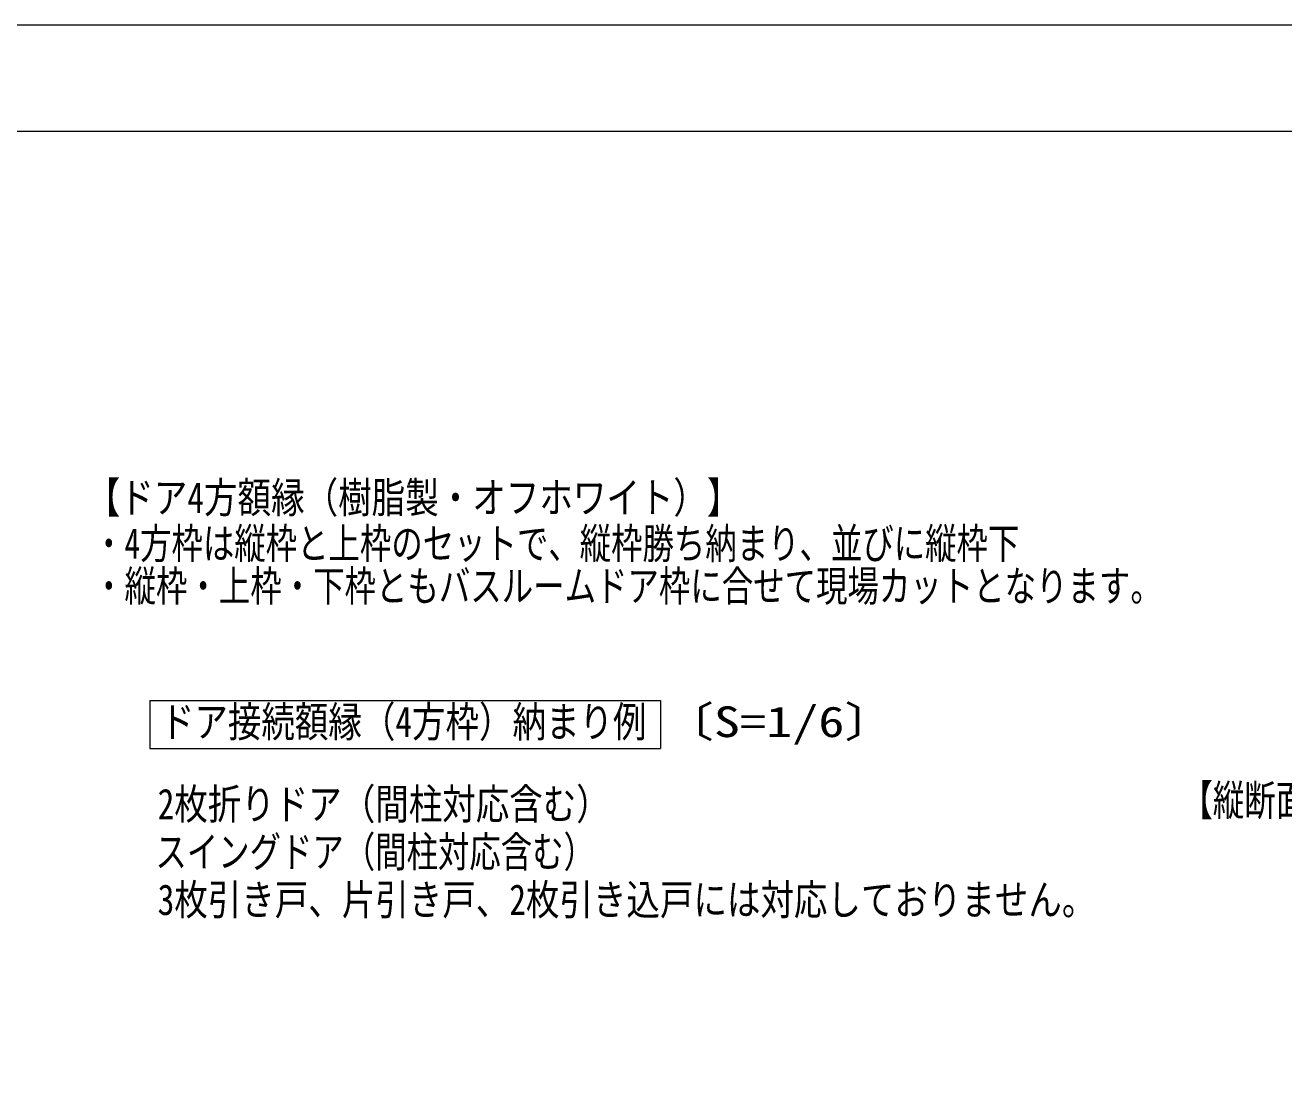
# Model space of a CAD drawing. Units: millimetres on the paper. Extents: x -305 to 305, y -152 to 152.
# Drawn here: x -79.6 to 38.7, y 49.7 to 148.5 of the extents above; entities that cross this region are included whole.
import ezdxf
from ezdxf.enums import TextEntityAlignment as Align

# ---------------------------------------------------------------- set-up
doc = ezdxf.new("R2010")
doc.units = ezdxf.units.MM
for name, color, linetype, lineweight in [('0-0_PV', 7, 'Continuous', 9), ('0-4_図面枠', 3, 'Continuous', 9), ('0-5_DEFPOINTS', 7, 'Continuous', 9), ('0-7_RV', 7, 'Continuous', 9)]:
    doc.layers.add(name, color=color, linetype=linetype, lineweight=lineweight)
doc.styles.add('ＭＳ ゴシック', font='')
doc.styles.get('ＭＳ ゴシック').set_extended_font_data('MS Gothic')

msp = doc.modelspace()

# ---------------------------------------------------------------- linework, layer by layer
at = {"layer": '0-0_PV'}
for p, q in [((-67.904, 84.999), (-67.904, 80.503)), ((-67.904, 84.999), (-19.904, 84.999)), ((-19.904, 84.999), (-19.904, 80.503)), ((-67.904, 80.503), (-19.904, 80.503))]:
    msp.add_line(p, q, dxfattribs=at)
at = {"layer": '0-4_図面枠'}
msp.add_lwpolyline([(-291.017, -138.498), (108.983, -138.498), (108.983, 138.502), (-291.017, 138.502)], close=True, dxfattribs=at)
at = {"layer": '0-5_DEFPOINTS'}
msp.add_line((118.983, 148.502), (-301.017, 148.502), dxfattribs=at)

# ---------------------------------------------------------------- texts
at = {"layer": '0-0_PV', "style": 'ＭＳ ゴシック'}
for s, height, width, p in [('【ドア4方額縁（樹脂製・オフホワイト）】', 2.889, 0.8, (-73.841, 101.775)), ('・4方枠は縦枠と上枠のセットで、縦枠勝ち納まり、並びに縦枠下', 2.886, 0.75, (-73.245, 97.459)), ('・縦枠・上枠・下枠ともバスルームドア枠に合せて現場カットとなります。', 2.889, 0.75, (-73.242, 93.459)), ('ドア接続額縁（4方枠）納まり例', 2.886, 0.8, (-66.868, 80.696)), ('〔S=1/6〕', 2.886, 1.25, (-19.791, 80.696)), ('2枚折りドア（間柱対応含む）', 2.886, 0.8, (-67.175, 72.958)), ('スイングドア（間柱対応含む）', 2.886, 0.75, (-67.385, 68.462)), ('3枚引き戸、片引き戸、2枚引き込戸には対応しておりません。', 2.886, 0.8, (-67.175, 63.966))]:
    msp.add_text(s, height=height, dxfattribs=dict(at, width=width)).set_placement(p, align=Align.BOTTOM_LEFT)
at = {"layer": '0-7_RV', "style": 'ＭＳ ゴシック', "width": 0.75}
msp.add_text('【縦断面図】', height=2.889, dxfattribs=at).set_placement((29.084, 73.314), align=Align.BOTTOM_LEFT)

doc.saveas('drawing.dxf')
